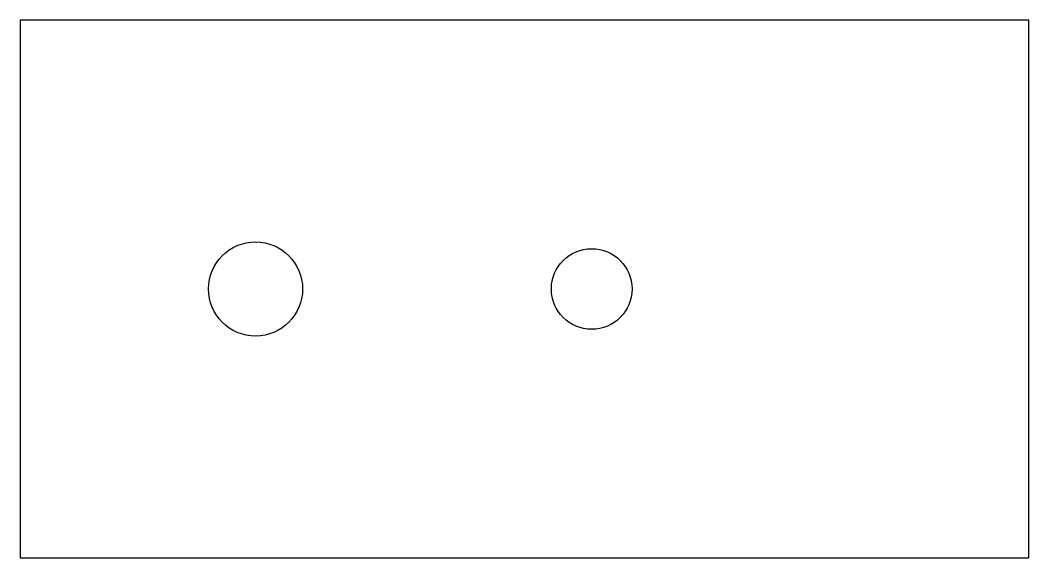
# Model space of a CAD drawing. Header units: millimetres. Extents: x 0 to 150, y 0 to 80.
import ezdxf

# ---------------------------------------------------------------- set-up
doc = ezdxf.new("R2010")
doc.units = ezdxf.units.MM
doc.layers.add('HOLES', color=7, linetype='CONTINUOUS')
doc.layers.add('OUTLINE', color=7, linetype='CONTINUOUS')

msp = doc.modelspace()

# ---------------------------------------------------------------- linework, layer by layer
at = {"layer": 'HOLES'}
for centre, radius in [((35, 40), 7), ((85, 40), 6)]:
    msp.add_circle(centre, radius, dxfattribs=at)
at = {"layer": 'OUTLINE'}
for p, q in [((150, 80), (0, 80)), ((0, 80), (0, 0)), ((150, 0), (150, 80)), ((0, 0), (150, 0))]:
    msp.add_line(p, q, dxfattribs=at)

doc.saveas('drawing.dxf')
